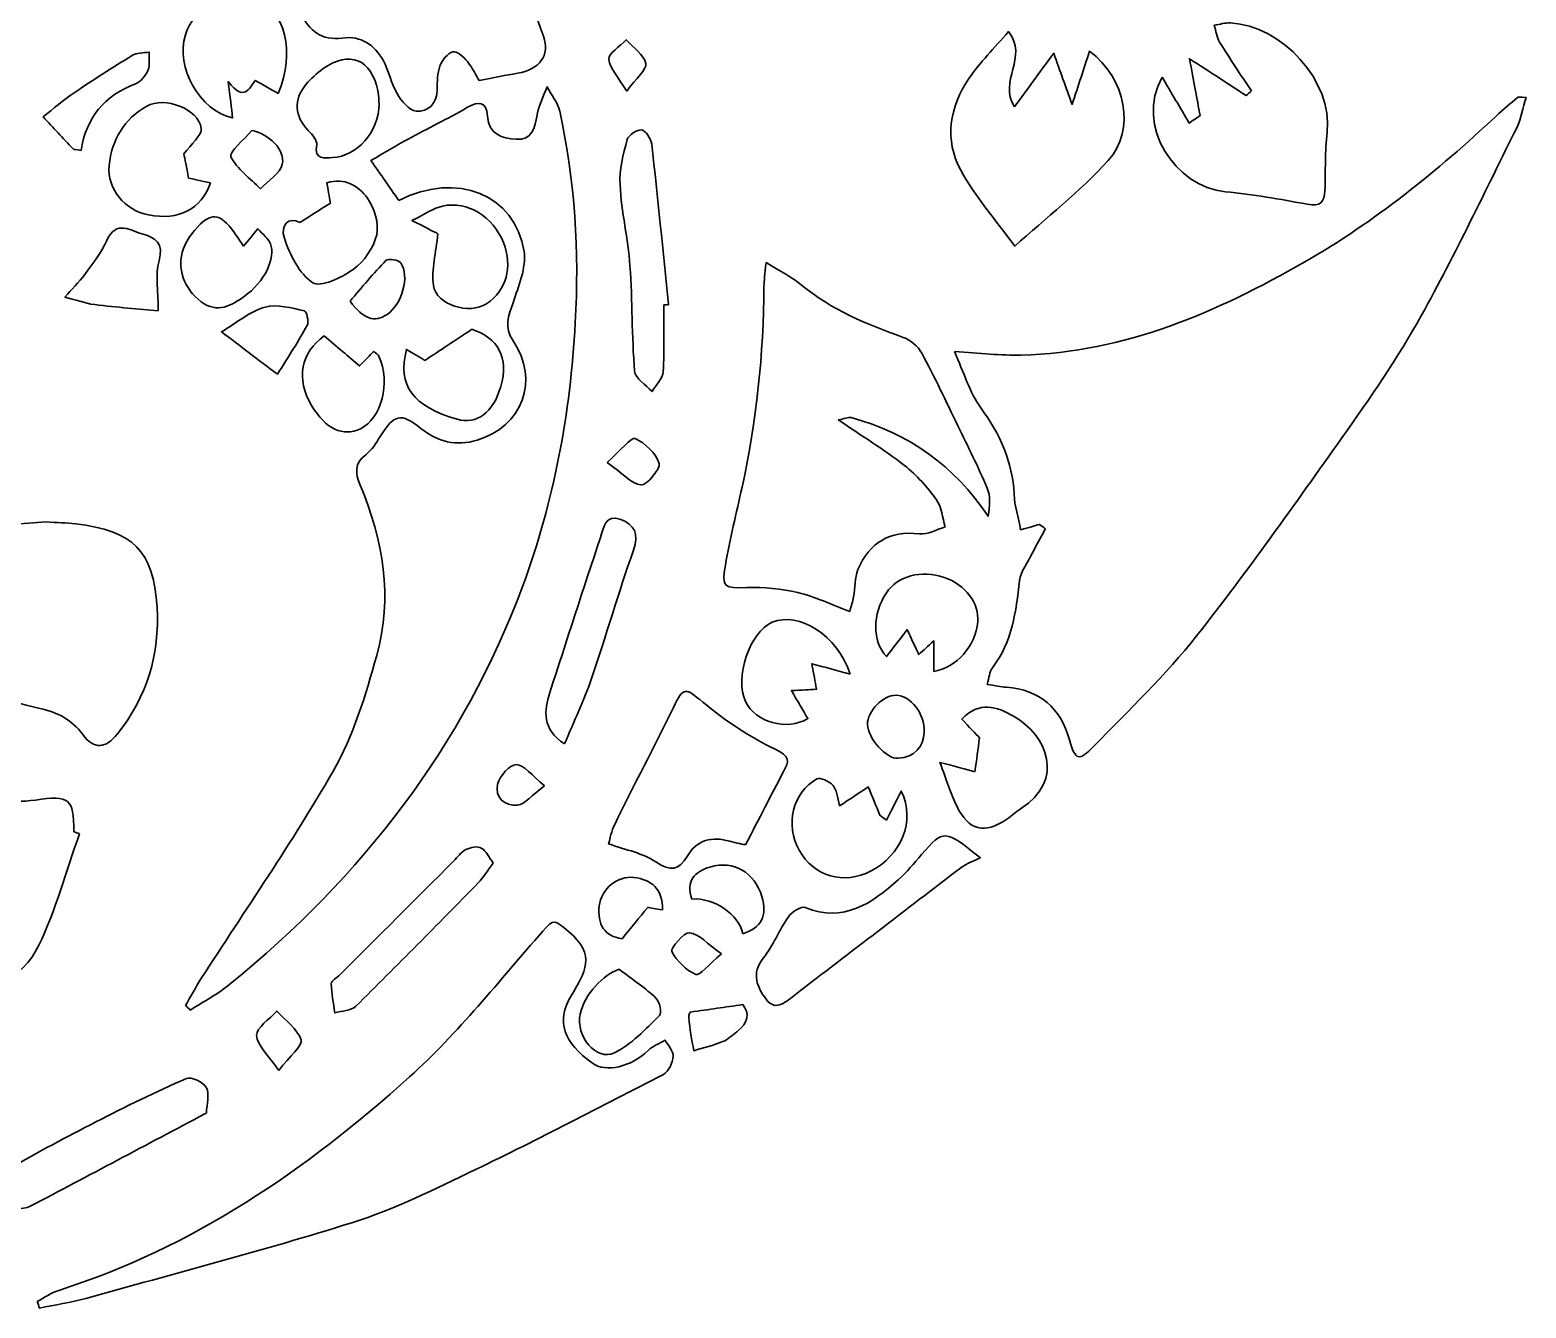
# Model space of a CAD drawing. Header units: inches. Extents: x 0.59 to 7.82, y -8.08 to -0.89.
# Drawn here: x 4.886 to 7.526, y -8.037 to -5.782 of the extents above; entities that cross this region are included whole.
import ezdxf

# ---------------------------------------------------------------- set-up
doc = ezdxf.new("R2010")
doc.units = ezdxf.units.IN
doc.header["$MEASUREMENT"] = 0
doc.layers.add('Layer 1', color=7, linetype='Continuous')

msp = doc.modelspace()

# ---------------------------------------------------------------- linework, layer by layer
at = {"layer": 'Layer 1', "color": 7, "lineweight": 35}
for points, knots in [([(5.0947, -4.8689), (5.1609, -4.9173), (5.22, -4.9576), (5.2759, -5.0019), (5.4688, -5.1546), (5.6123, -5.3455), (5.7087, -5.5713), (5.7397, -5.6438), (5.7659, -5.7184), (5.7922, -5.7928), (5.8043, -5.8271), (5.7851, -5.8516), (5.7463, -5.8582), (5.7255, -5.8617), (5.7049, -5.8659), (5.6786, -5.8708), (5.6735, -5.8624), (5.6672, -5.8488), (5.658, -5.8376), (5.6514, -5.8296), (5.639, -5.8184), (5.6326, -5.8203), (5.6231, -5.8232), (5.6135, -5.8351), (5.6096, -5.8453), (5.6048, -5.8579), (5.6047, -5.8727), (5.6047, -5.8866), (5.6048, -5.9124), (5.5884, -5.9264), (5.5674, -5.925), (5.5555, -5.9242), (5.5417, -5.9071), (5.5341, -5.8942), (5.5234, -5.876), (5.5196, -5.8538), (5.5092, -5.8353), (5.4939, -5.8083), (5.4707, -5.7917), (5.4373, -5.796), (5.4007, -5.8007), (5.3795, -5.7839), (5.3631, -5.7515), (5.3395, -5.7047), (5.3, -5.6791), (5.2457, -5.6837), (5.2188, -5.686), (5.221, -5.672), (5.2184, -5.6517), (5.213, -5.6098), (5.2074, -5.5656), (5.1892, -5.5286), (5.178, -5.5059), (5.1451, -5.4858), (5.1187, -5.4803), (5.0636, -5.4688), (5.0104, -5.481), (4.9567, -5.5048), (4.7892, -5.5791), (4.6442, -5.6872), (4.4989, -5.7958), (4.464, -5.8219), (4.43, -5.8537), (4.3792, -5.8408), (4.3365, -5.8299), (4.3121, -5.8027), (4.3071, -5.7585), (4.3009, -5.7032), (4.3165, -5.6526), (4.3429, -5.6057), (4.3485, -5.5959), (4.3723, -5.5873), (4.3833, -5.5911), (4.4797, -5.6244), (4.5576, -5.5931), (4.6327, -5.5321), (4.6984, -5.4788), (4.7687, -5.4307), (4.8395, -5.384), (4.9021, -5.3428), (4.9774, -5.3451), (5.0481, -5.332), (5.074, -5.3272), (5.1006, -5.3212), (5.1245, -5.3104), (5.1506, -5.2986), (5.1719, -5.2866), (5.1557, -5.2448), (5.1419, -5.209), (5.1489, -5.1647), (5.1492, -5.1242), (5.1498, -5.0449), (5.1327, -4.9699), (5.0991, -4.8984), (5.0968, -4.8934), (5.0973, -4.8872), (5.0947, -4.8689)], [0, 0, 0, 0, 1, 1, 1, 2, 2, 2, 3, 3, 3, 4, 4, 4, 5, 5, 5, 6, 6, 6, 7, 7, 7, 8, 8, 8, 9, 9, 9, 10, 10, 10, 11, 11, 11, 12, 12, 12, 13, 13, 13, 14, 14, 14, 15, 15, 15, 16, 16, 16, 17, 17, 17, 18, 18, 18, 19, 19, 19, 20, 20, 20, 21, 21, 21, 22, 22, 22, 23, 23, 23, 24, 24, 24, 25, 25, 25, 26, 26, 26, 27, 27, 27, 28, 28, 28, 29, 29, 29, 30, 30, 30, 31, 31, 31, 32, 32, 32, 32]), ([(5.3242, -5.894), (5.3112, -5.8866), (5.2985, -5.8794), (5.2836, -5.8709), (5.2732, -5.8844), (5.264, -5.91), (5.2361, -5.8728), (5.2395, -5.9014), (5.2415, -5.9185), (5.2437, -5.937), (5.1845, -5.9236), (5.1434, -5.8481), (5.1603, -5.7904), (5.1744, -5.7422), (5.237, -5.7113), (5.2852, -5.7287), (5.3362, -5.7471), (5.3547, -5.8204), (5.3242, -5.894)], [0, 0, 0, 0, 1, 1, 1, 2, 2, 2, 3, 3, 3, 4, 4, 4, 5, 5, 5, 6, 6, 6, 6]), ([(6.8841, -5.8649), (6.8999, -5.892), (6.9157, -5.9191), (6.9315, -5.9462), (6.938, -5.9418), (6.9445, -5.9374), (6.951, -5.933), (6.9453, -5.9026), (6.9396, -5.8724), (6.9322, -5.8325), (6.9709, -5.8577), (7.0016, -5.8777), (7.0324, -5.8976), (7.0354, -5.8948), (7.0384, -5.8921), (7.0414, -5.8893), (7.0226, -5.8607), (7.0033, -5.8324), (6.9854, -5.8033), (6.9801, -5.7946), (6.979, -5.7834), (6.976, -5.7734), (6.9855, -5.7719), (6.9951, -5.7688), (7.0045, -5.7693), (7.0953, -5.7742), (7.1854, -5.872), (7.1751, -5.9623), (7.1713, -5.9962), (7.1721, -6.0306), (7.1712, -6.0648), (7.1707, -6.086), (7.1627, -6.0935), (7.1401, -6.0893), (7.0921, -6.0803), (7.0439, -6.0719), (6.9954, -6.0672), (6.9076, -6.0587), (6.8352, -5.9516), (6.8841, -5.8649)], [0, 0, 0, 0, 1, 1, 1, 2, 2, 2, 3, 3, 3, 4, 4, 4, 5, 5, 5, 6, 6, 6, 7, 7, 7, 8, 8, 8, 9, 9, 9, 10, 10, 10, 11, 11, 11, 12, 12, 12, 13, 13, 13, 13]), ([(5.9392, -5.8898), (5.9247, -5.8655), (5.9092, -5.85), (5.9078, -5.8333), (5.907, -5.8228), (5.9274, -5.8106), (5.9383, -5.7992), (5.9506, -5.8129), (5.9697, -5.8252), (5.9728, -5.8407), (5.975, -5.8518), (5.9556, -5.8671), (5.9392, -5.8898)], [0, 0, 0, 0, 1, 1, 1, 2, 2, 2, 3, 3, 3, 4, 4, 4, 4]), ([(6.6236, -5.9173), (6.6457, -5.8869), (6.6659, -5.8593), (6.6926, -5.8228), (6.7044, -5.8556), (6.7137, -5.8813), (6.7251, -5.9132), (6.7362, -5.8795), (6.7456, -5.8506), (6.7558, -5.8195), (6.8202, -5.8665), (6.8375, -5.9585), (6.789, -6.0119), (6.7386, -6.0673), (6.6785, -6.1139), (6.6239, -6.1632), (6.5902, -6.1168), (6.5538, -6.0761), (6.5285, -6.0294), (6.4994, -5.9754), (6.5086, -5.9179), (6.543, -5.8674), (6.5625, -5.8388), (6.5877, -5.814), (6.6128, -5.7847), (6.6492, -5.8302), (6.5935, -5.872), (6.6236, -5.9173)], [0, 0, 0, 0, 1, 1, 1, 2, 2, 2, 3, 3, 3, 4, 4, 4, 5, 5, 5, 6, 6, 6, 7, 7, 7, 8, 8, 8, 9, 9, 9, 9]), ([(4.9763, -5.9946), (4.9669, -5.9927), (4.9636, -5.9931), (4.9622, -5.9916), (4.9444, -5.9729), (4.9269, -5.954), (4.9093, -5.9351), (4.9275, -5.9209), (4.9451, -5.9057), (4.9642, -5.8927), (4.9977, -5.8699), (5.0317, -5.8479), (5.0663, -5.8269), (5.0745, -5.822), (5.0861, -5.8226), (5.0962, -5.8207), (5.0959, -5.8314), (5.0985, -5.8433), (5.0946, -5.8524), (5.0904, -5.8622), (5.0817, -5.8734), (5.0723, -5.877), (5.0177, -5.8976), (4.9852, -5.9361), (4.9763, -5.9946)], [0, 0, 0, 0, 1, 1, 1, 2, 2, 2, 3, 3, 3, 4, 4, 4, 5, 5, 5, 6, 6, 6, 7, 7, 7, 8, 8, 8, 8]), ([(5.5022, -5.9119), (5.5019, -5.9623), (5.4632, -6.0047), (5.4199, -6.0071), (5.4065, -6.0078), (5.3873, -6.0116), (5.3921, -5.9845), (5.3934, -5.977), (5.3841, -5.9661), (5.3773, -5.9591), (5.353, -5.9341), (5.3505, -5.9052), (5.3731, -5.8781), (5.3819, -5.8675), (5.3924, -5.8579), (5.4036, -5.85), (5.4498, -5.8174), (5.4886, -5.8333), (5.4999, -5.8889), (5.5018, -5.8987), (5.5019, -5.909), (5.5022, -5.9119)], [0, 0, 0, 0, 1, 1, 1, 2, 2, 2, 3, 3, 3, 4, 4, 4, 5, 5, 5, 6, 6, 6, 7, 7, 7, 7]), ([(5.5371, -6.0828), (5.5204, -6.0589), (5.5055, -6.0375), (5.4878, -6.0122), (5.5106, -5.999), (5.5318, -5.9862), (5.5534, -5.9744), (5.5879, -5.9557), (5.6233, -5.9384), (5.6573, -5.9188), (5.6781, -5.9069), (5.6917, -5.9074), (5.6937, -5.9341), (5.696, -5.9663), (5.719, -5.9733), (5.7438, -5.9747), (5.7724, -5.9764), (5.7769, -5.9545), (5.7811, -5.9316), (5.7842, -5.9146), (5.7926, -5.8986), (5.7986, -5.8821), (5.8063, -5.8965), (5.8176, -5.91), (5.821, -5.9253), (5.848, -6.0484), (5.8554, -6.1728), (5.8484, -6.2987), (5.8395, -6.458), (5.8114, -6.6125), (5.7557, -6.7626), (5.6504, -7.0463), (5.4722, -7.2756), (5.2395, -7.4651), (5.2179, -7.4828), (5.1926, -7.4961), (5.169, -7.5114), (5.1662, -7.5086), (5.1634, -7.5058), (5.1606, -7.5031), (5.1697, -7.4875), (5.1782, -7.4716), (5.1879, -7.4564), (5.266, -7.3348), (5.3485, -7.2158), (5.4205, -7.0908), (5.4566, -7.0281), (5.4784, -6.9558), (5.4981, -6.8854), (5.5267, -6.783), (5.5094, -6.682), (5.4689, -6.585), (5.46, -6.5637), (5.4582, -6.5473), (5.4786, -6.5315), (5.4892, -6.5232), (5.4969, -6.5107), (5.5042, -6.4991), (5.5291, -6.4598), (5.5398, -6.4564), (5.5759, -6.4849), (5.6064, -6.5089), (5.6382, -6.5167), (5.6753, -6.5056), (5.755, -6.482), (5.786, -6.3995), (5.7387, -6.3304), (5.7219, -6.3059), (5.7307, -6.2865), (5.7385, -6.2631), (5.7483, -6.2338), (5.7622, -6.2014), (5.7579, -6.1729), (5.7425, -6.0719), (5.6384, -6.0306), (5.5371, -6.0828)], [0, 0, 0, 0, 1, 1, 1, 2, 2, 2, 3, 3, 3, 4, 4, 4, 5, 5, 5, 6, 6, 6, 7, 7, 7, 8, 8, 8, 9, 9, 9, 10, 10, 10, 11, 11, 11, 12, 12, 12, 13, 13, 13, 14, 14, 14, 15, 15, 15, 16, 16, 16, 17, 17, 17, 18, 18, 18, 19, 19, 19, 20, 20, 20, 21, 21, 21, 22, 22, 22, 23, 23, 23, 24, 24, 24, 25, 25, 25, 25]), ([(5.1578, -6.0002), (5.1594, -6.009), (5.1622, -6.0235), (5.1659, -6.0431), (5.1739, -6.0449), (5.1892, -6.0483), (5.2046, -6.0517), (5.1883, -6.0985), (5.1489, -6.1182), (5.0952, -6.1081), (5.0538, -6.1004), (5.0218, -6.0619), (5.0259, -6.0211), (5.0305, -5.9757), (5.0518, -5.9393), (5.0922, -5.9162), (5.1235, -5.8983), (5.1836, -5.921), (5.1883, -5.9557), (5.1899, -5.9679), (5.1702, -5.9831), (5.1578, -6.0002)], [0, 0, 0, 0, 1, 1, 1, 2, 2, 2, 3, 3, 3, 4, 4, 4, 5, 5, 5, 6, 6, 6, 7, 7, 7, 7]), ([(6.5174, -6.3492), (6.5629, -6.3518), (6.5992, -6.3565), (6.6353, -6.3555), (6.8183, -6.3509), (6.9803, -6.2799), (7.1355, -6.1911), (7.2593, -6.1202), (7.3695, -6.0306), (7.4737, -5.9334), (7.4857, -5.9222), (7.4982, -5.9116), (7.5108, -5.901), (7.5122, -5.8998), (7.5155, -5.9008), (7.5262, -5.9008), (7.5205, -5.9197), (7.5179, -5.9376), (7.5102, -5.9531), (7.4549, -6.0642), (7.4017, -6.1765), (7.3417, -6.285), (7.3001, -6.3601), (7.2508, -6.4314), (7.201, -6.5017), (7.1176, -6.6195), (7.0341, -6.7375), (6.9448, -6.8508), (6.8901, -6.9202), (6.8254, -6.9819), (6.7636, -7.0455), (6.7369, -7.0731), (6.7308, -7.0709), (6.7203, -7.0342), (6.7041, -6.9775), (6.6682, -6.9462), (6.6091, -6.9417), (6.5992, -6.941), (6.5895, -6.9387), (6.5753, -6.9365), (6.5787, -6.9249), (6.5792, -6.9142), (6.5845, -6.9072), (6.6195, -6.8617), (6.6261, -6.8082), (6.6324, -6.7537), (6.6344, -6.7367), (6.647, -6.7209), (6.6552, -6.7047), (6.6624, -6.6903), (6.6702, -6.6761), (6.6778, -6.6619), (6.6744, -6.6593), (6.6709, -6.6567), (6.6675, -6.6542), (6.6586, -6.6568), (6.6496, -6.6594), (6.6343, -6.6638), (6.6301, -6.6419), (6.6236, -6.6217), (6.6227, -6.6012), (6.6202, -6.5434), (6.5977, -6.495), (6.564, -6.4486), (6.5441, -6.4211), (6.5343, -6.3863), (6.5174, -6.3492)], [0, 0, 0, 0, 1, 1, 1, 2, 2, 2, 3, 3, 3, 4, 4, 4, 5, 5, 5, 6, 6, 6, 7, 7, 7, 8, 8, 8, 9, 9, 9, 10, 10, 10, 11, 11, 11, 12, 12, 12, 13, 13, 13, 14, 14, 14, 15, 15, 15, 16, 16, 16, 17, 17, 17, 18, 18, 18, 19, 19, 19, 20, 20, 20, 21, 21, 21, 22, 22, 22, 22]), ([(5.2774, -5.9592), (5.3071, -5.965), (5.3373, -5.9937), (5.3314, -6.0184), (5.3275, -6.035), (5.3064, -6.0476), (5.2929, -6.0621), (5.2747, -6.0436), (5.2514, -6.0276), (5.2408, -6.0055), (5.2371, -5.9977), (5.2643, -5.975), (5.2774, -5.9592)], [0, 0, 0, 0, 1, 1, 1, 2, 2, 2, 3, 3, 3, 4, 4, 4, 4]), ([(6.0044, -6.267), (6.0044, -6.3063), (6.006, -6.3457), (6.0035, -6.3848), (6.0027, -6.3969), (5.9907, -6.4082), (5.9838, -6.4199), (5.9731, -6.408), (5.9542, -6.3968), (5.9531, -6.3841), (5.9479, -6.3223), (5.9493, -6.2599), (5.9449, -6.1979), (5.9414, -6.1502), (5.93, -6.103), (5.9273, -6.0552), (5.9258, -6.0287), (5.933, -6.0012), (5.94, -5.9751), (5.9422, -5.9672), (5.9576, -5.9572), (5.9656, -5.9583), (5.9727, -5.9594), (5.9821, -5.9738), (5.9832, -5.9832), (5.994, -6.0775), (6.0032, -6.172), (6.0129, -6.2664), (6.0101, -6.2666), (6.0073, -6.2668), (6.0044, -6.267)], [0, 0, 0, 0, 1, 1, 1, 2, 2, 2, 3, 3, 3, 4, 4, 4, 5, 5, 5, 6, 6, 6, 7, 7, 7, 8, 8, 8, 9, 9, 9, 10, 10, 10, 10]), ([(5.3626, -6.1217), (5.3823, -6.109), (5.3954, -6.1006), (5.4162, -6.0873), (5.4154, -6.0831), (5.4129, -6.0684), (5.41, -6.0515), (5.4413, -6.0416), (5.4663, -6.0569), (5.4817, -6.0787), (5.494, -6.096), (5.5024, -6.1235), (5.498, -6.1432), (5.4929, -6.1659), (5.4757, -6.1903), (5.4566, -6.2043), (5.4364, -6.2191), (5.3983, -6.2367), (5.385, -6.2278), (5.3612, -6.2118), (5.3449, -6.1786), (5.3351, -6.1493), (5.3273, -6.1259), (5.3425, -6.1106), (5.3626, -6.1217)], [0, 0, 0, 0, 1, 1, 1, 2, 2, 2, 3, 3, 3, 4, 4, 4, 5, 5, 5, 6, 6, 6, 7, 7, 7, 8, 8, 8, 8]), ([(5.606, -6.1415), (5.5957, -6.1362), (5.5837, -6.13), (5.5602, -6.1178), (5.5838, -6.1065), (5.5983, -6.0961), (5.6143, -6.0926), (5.6583, -6.0828), (5.7035, -6.1112), (5.7217, -6.1571), (5.7385, -6.1995), (5.7268, -6.2418), (5.692, -6.2648), (5.6617, -6.2848), (5.6027, -6.267), (5.5981, -6.2326), (5.5944, -6.2045), (5.6026, -6.1748), (5.606, -6.1415)], [0, 0, 0, 0, 1, 1, 1, 2, 2, 2, 3, 3, 3, 4, 4, 4, 5, 5, 5, 6, 6, 6, 6]), ([(5.1125, -6.2773), (5.079, -6.2742), (5.0396, -6.2713), (5.0004, -6.2664), (4.9826, -6.2641), (4.9653, -6.2577), (4.9477, -6.2532), (4.9595, -6.2399), (4.9723, -6.2273), (4.9828, -6.2131), (4.9969, -6.194), (5.0119, -6.1748), (5.0216, -6.1534), (5.0386, -6.1159), (5.0641, -6.1363), (5.0859, -6.1423), (5.1074, -6.1483), (5.1227, -6.1582), (5.114, -6.1889), (5.1068, -6.2141), (5.1125, -6.243), (5.1125, -6.2773)], [0, 0, 0, 0, 1, 1, 1, 2, 2, 2, 3, 3, 3, 4, 4, 4, 5, 5, 5, 6, 6, 6, 7, 7, 7, 7]), ([(5.2631, -6.1632), (5.2714, -6.1531), (5.2783, -6.1447), (5.2883, -6.1326), (5.2969, -6.1426), (5.3063, -6.1496), (5.3103, -6.159), (5.3209, -6.1838), (5.2994, -6.2273), (5.2643, -6.2519), (5.2413, -6.268), (5.2174, -6.2829), (5.1884, -6.2613), (5.158, -6.2386), (5.1443, -6.2022), (5.157, -6.1677), (5.1612, -6.1562), (5.1683, -6.1451), (5.1764, -6.1357), (5.2055, -6.1019), (5.2204, -6.1031), (5.247, -6.1398), (5.2521, -6.1468), (5.2568, -6.154), (5.2631, -6.1632)], [0, 0, 0, 0, 1, 1, 1, 2, 2, 2, 3, 3, 3, 4, 4, 4, 5, 5, 5, 6, 6, 6, 7, 7, 7, 8, 8, 8, 8]), ([(5.4509, -6.2605), (5.4717, -6.2362), (5.492, -6.2111), (5.5145, -6.1882), (5.5182, -6.1845), (5.5365, -6.1876), (5.5404, -6.193), (5.557, -6.216), (5.5424, -6.2664), (5.5162, -6.2838), (5.4936, -6.2987), (5.4759, -6.2926), (5.4509, -6.2605)], [0, 0, 0, 0, 1, 1, 1, 2, 2, 2, 3, 3, 3, 4, 4, 4, 4]), ([(6.185, -6.1919), (6.2108, -6.2083), (6.2308, -6.2182), (6.2476, -6.232), (6.3009, -6.2761), (6.3633, -6.3012), (6.4272, -6.3244), (6.4399, -6.329), (6.4534, -6.3403), (6.4598, -6.3522), (6.4827, -6.3941), (6.5027, -6.4376), (6.5236, -6.4805), (6.5412, -6.517), (6.5596, -6.5531), (6.5753, -6.5903), (6.5811, -6.6041), (6.5804, -6.6206), (6.5769, -6.6399), (6.5171, -6.5504), (6.4366, -6.4934), (6.3355, -6.4658), (6.3296, -6.4642), (6.3221, -6.4681), (6.3127, -6.47), (6.3539, -6.498), (6.3931, -6.5221), (6.4292, -6.5502), (6.4509, -6.5671), (6.4698, -6.5887), (6.4859, -6.6111), (6.4951, -6.6239), (6.4962, -6.6427), (6.5009, -6.6588), (6.4858, -6.6631), (6.4701, -6.6727), (6.4557, -6.671), (6.4027, -6.6649), (6.3672, -6.6867), (6.3472, -6.7339), (6.341, -6.7485), (6.3423, -6.766), (6.3395, -6.782), (6.3381, -6.7902), (6.3353, -6.7981), (6.3326, -6.8079), (6.3002, -6.7957), (6.2715, -6.7817), (6.2412, -6.7745), (6.2121, -6.7676), (6.1813, -6.7646), (6.1515, -6.7658), (6.1118, -6.7675), (6.1063, -6.7657), (6.1132, -6.726), (6.1213, -6.6798), (6.1326, -6.6343), (6.1427, -6.5885), (6.1682, -6.4717), (6.1808, -6.3535), (6.1813, -6.2339), (6.1814, -6.2239), (6.183, -6.214), (6.185, -6.1919)], [0, 0, 0, 0, 1, 1, 1, 2, 2, 2, 3, 3, 3, 4, 4, 4, 5, 5, 5, 6, 6, 6, 7, 7, 7, 8, 8, 8, 9, 9, 9, 10, 10, 10, 11, 11, 11, 12, 12, 12, 13, 13, 13, 14, 14, 14, 15, 15, 15, 16, 16, 16, 17, 17, 17, 18, 18, 18, 19, 19, 19, 20, 20, 20, 21, 21, 21, 21]), ([(5.3228, -6.3891), (5.289, -6.3636), (5.2563, -6.3388), (5.224, -6.3144), (5.252, -6.2979), (5.2749, -6.2781), (5.3012, -6.2707), (5.3222, -6.2648), (5.3476, -6.2727), (5.3706, -6.2774), (5.374, -6.278), (5.3787, -6.2967), (5.3753, -6.3031), (5.3606, -6.3305), (5.3432, -6.3564), (5.3228, -6.3891)], [0, 0, 0, 0, 1, 1, 1, 2, 2, 2, 3, 3, 3, 4, 4, 4, 5, 5, 5, 5]), ([(5.4053, -6.3216), (5.4282, -6.3411), (5.4478, -6.3577), (5.4679, -6.3747), (5.4788, -6.3633), (5.4854, -6.3564), (5.4925, -6.3489), (5.4968, -6.3527), (5.5006, -6.3545), (5.5019, -6.3575), (5.5228, -6.4046), (5.5066, -6.4671), (5.4692, -6.4854), (5.4385, -6.5004), (5.4079, -6.4859), (5.3832, -6.4446), (5.355, -6.3975), (5.3644, -6.3505), (5.4053, -6.3216)], [0, 0, 0, 0, 1, 1, 1, 2, 2, 2, 3, 3, 3, 4, 4, 4, 5, 5, 5, 6, 6, 6, 6]), ([(5.6659, -6.31), (5.7121, -6.3248), (5.7317, -6.3596), (5.7169, -6.4111), (5.7039, -6.4567), (5.6743, -6.4788), (5.6398, -6.4687), (5.5617, -6.446), (5.5341, -6.4092), (5.5505, -6.3456), (5.5624, -6.3526), (5.5735, -6.3593), (5.583, -6.365), (5.6103, -6.3469), (5.636, -6.3298), (5.6659, -6.31)], [0, 0, 0, 0, 1, 1, 1, 2, 2, 2, 3, 3, 3, 4, 4, 4, 5, 5, 5, 5]), ([(5.9046, -6.5448), (5.9283, -6.5239), (5.9474, -6.4997), (5.954, -6.5027), (5.9719, -6.5109), (5.9903, -6.5286), (5.9964, -6.5467), (5.9994, -6.5556), (5.9742, -6.5858), (5.9645, -6.5846), (5.947, -6.5825), (5.9314, -6.5639), (5.9046, -6.5448)], [0, 0, 0, 0, 1, 1, 1, 2, 2, 2, 3, 3, 3, 4, 4, 4, 4]), ([(4.9146, -6.65), (4.9339, -6.6511), (4.9505, -6.6513), (4.9668, -6.6533), (5.0679, -6.6657), (5.104, -6.6995), (5.1103, -6.8007), (5.1154, -6.8826), (5.0929, -6.9587), (5.0403, -7.0241), (5.0196, -7.0499), (4.9995, -7.0523), (4.9791, -7.0246), (4.9602, -6.999), (4.9355, -6.9863), (4.9038, -6.979), (4.8382, -6.964), (4.7731, -6.9446), (4.7326, -6.8832), (4.7278, -6.8758), (4.7184, -6.8672), (4.7196, -6.8608), (4.7314, -6.7978), (4.7442, -6.735), (4.7592, -6.6728), (4.7607, -6.6664), (4.7781, -6.6613), (4.7885, -6.6602), (4.8314, -6.6558), (4.8744, -6.6531), (4.9146, -6.65)], [0, 0, 0, 0, 1, 1, 1, 2, 2, 2, 3, 3, 3, 4, 4, 4, 5, 5, 5, 6, 6, 6, 7, 7, 7, 8, 8, 8, 9, 9, 9, 10, 10, 10, 10]), ([(5.8295, -7.0416), (5.7897, -7.0151), (5.7929, -6.9837), (5.8035, -6.951), (5.8329, -6.8598), (5.8624, -6.7685), (5.8928, -6.6776), (5.8984, -6.661), (5.9011, -6.635), (5.9287, -6.6454), (5.9523, -6.6543), (5.9616, -6.6709), (5.9512, -6.6998), (5.9245, -6.7744), (5.9029, -6.8509), (5.8772, -6.926), (5.8639, -6.9645), (5.8463, -7.0014), (5.8295, -7.0416)], [0, 0, 0, 0, 1, 1, 1, 2, 2, 2, 3, 3, 3, 4, 4, 4, 5, 5, 5, 6, 6, 6, 6]), ([(6.4808, -6.9136), (6.4808, -6.8958), (6.4808, -6.8813), (6.4808, -6.8598), (6.4698, -6.8699), (6.4634, -6.8758), (6.4545, -6.884), (6.448, -6.8701), (6.442, -6.857), (6.434, -6.8398), (6.4207, -6.8572), (6.4092, -6.8722), (6.3974, -6.8876), (6.3718, -6.8599), (6.3727, -6.8119), (6.3973, -6.7753), (6.4175, -6.7451), (6.4586, -6.734), (6.4991, -6.7478), (6.5369, -6.7607), (6.5617, -6.7934), (6.5585, -6.8263), (6.5544, -6.869), (6.5214, -6.9075), (6.4808, -6.9136)], [0, 0, 0, 0, 1, 1, 1, 2, 2, 2, 3, 3, 3, 4, 4, 4, 5, 5, 5, 6, 6, 6, 7, 7, 7, 8, 8, 8, 8]), ([(6.3335, -6.9183), (6.3092, -6.9118), (6.2899, -6.9066), (6.2658, -6.9001), (6.2693, -6.9189), (6.2715, -6.9308), (6.2741, -6.9451), (6.2607, -6.9458), (6.2487, -6.9465), (6.2297, -6.9476), (6.2409, -6.9667), (6.2499, -6.9818), (6.2588, -6.9969), (6.2217, -7.0189), (6.1666, -7.0036), (6.149, -6.967), (6.129, -6.9252), (6.1564, -6.8436), (6.196, -6.827), (6.2432, -6.8073), (6.3108, -6.8498), (6.3335, -6.9183)], [0, 0, 0, 0, 1, 1, 1, 2, 2, 2, 3, 3, 3, 4, 4, 4, 5, 5, 5, 6, 6, 6, 7, 7, 7, 7]), ([(6.1489, -7.2197), (6.1451, -7.2189), (6.1329, -7.2168), (6.121, -7.2134), (6.0895, -7.2043), (6.0637, -7.2103), (6.0458, -7.24), (6.0314, -7.2638), (6.0166, -7.2678), (5.9907, -7.2499), (5.9681, -7.2343), (5.9382, -7.2292), (5.9071, -7.2178), (5.9099, -7.2087), (5.9121, -7.1953), (5.9179, -7.1836), (5.952, -7.1146), (5.9875, -7.0464), (6.0215, -6.9774), (6.04, -6.9397), (6.0425, -6.9423), (6.0735, -6.9679), (6.1124, -7.0001), (6.1555, -7.0293), (6.201, -7.0508), (6.2275, -7.0634), (6.2262, -7.0716), (6.2154, -7.0917), (6.1939, -7.1316), (6.1735, -7.1721), (6.1489, -7.2197)], [0, 0, 0, 0, 1, 1, 1, 2, 2, 2, 3, 3, 3, 4, 4, 4, 5, 5, 5, 6, 6, 6, 7, 7, 7, 8, 8, 8, 9, 9, 9, 10, 10, 10, 10]), ([(6.4642, -7.0213), (6.4629, -7.0469), (6.4475, -7.0647), (6.4183, -7.067), (6.3969, -7.0687), (6.3644, -7.0311), (6.364, -7.0073), (6.3636, -6.9838), (6.3921, -6.9549), (6.4147, -6.9558), (6.4405, -6.9568), (6.4649, -6.9872), (6.4642, -7.0213)], [0, 0, 0, 0, 1, 1, 1, 2, 2, 2, 3, 3, 3, 4, 4, 4, 4]), ([(6.5536, -7.0908), (6.5566, -7.0686), (6.5589, -7.0524), (6.5618, -7.031), (6.5551, -7.0239), (6.5433, -7.0114), (6.5304, -6.9977), (6.5616, -6.9654), (6.5919, -6.9758), (6.6214, -6.9925), (6.6815, -7.0264), (6.7135, -7.1054), (6.6343, -7.1561), (6.6258, -7.1616), (6.6185, -7.1688), (6.6101, -7.1744), (6.5704, -7.2013), (6.5427, -7.1946), (6.5214, -7.1511), (6.5107, -7.1292), (6.5037, -7.1055), (6.4918, -7.0742), (6.5198, -7.0817), (6.538, -7.0866), (6.5536, -7.0908)], [0, 0, 0, 0, 1, 1, 1, 2, 2, 2, 3, 3, 3, 4, 4, 4, 5, 5, 5, 6, 6, 6, 7, 7, 7, 8, 8, 8, 8]), ([(5.7942, -7.1155), (5.7712, -7.1326), (5.7596, -7.148), (5.7465, -7.1494), (5.7239, -7.1519), (5.7057, -7.1358), (5.7113, -7.1124), (5.7147, -7.0983), (5.733, -7.0781), (5.7445, -7.0782), (5.758, -7.0782), (5.7715, -7.0972), (5.7942, -7.1155)], [0, 0, 0, 0, 1, 1, 1, 2, 2, 2, 3, 3, 3, 4, 4, 4, 4]), ([(6.3973, -7.1762), (6.4054, -7.1604), (6.4135, -7.1447), (6.4237, -7.1248), (6.45, -7.1781), (6.422, -7.239), (6.3705, -7.2658), (6.3221, -7.291), (6.2692, -7.2758), (6.2433, -7.2292), (6.2185, -7.1847), (6.2316, -7.1277), (6.2746, -7.1033), (6.2805, -7.0999), (6.2969, -7.1076), (6.3033, -7.1147), (6.3099, -7.122), (6.3102, -7.1349), (6.3149, -7.1508), (6.3329, -7.1389), (6.3469, -7.1297), (6.3654, -7.1175), (6.3725, -7.1348), (6.3792, -7.1511), (6.3859, -7.1674), (6.3897, -7.1703), (6.3935, -7.1732), (6.3973, -7.1762)], [0, 0, 0, 0, 1, 1, 1, 2, 2, 2, 3, 3, 3, 4, 4, 4, 5, 5, 5, 6, 6, 6, 7, 7, 7, 8, 8, 8, 9, 9, 9, 9]), ([(4.9735, -7.2), (4.95, -7.2662), (4.9318, -7.335), (4.9013, -7.3978), (4.8727, -7.4569), (4.8134, -7.4786), (4.7498, -7.4851), (4.7218, -7.488), (4.7085, -7.4746), (4.7121, -7.4473), (4.7161, -7.416), (4.722, -7.3849), (4.728, -7.3539), (4.7386, -7.2993), (4.7508, -7.245), (4.7603, -7.1901), (4.7703, -7.1333), (4.7733, -7.1311), (4.8281, -7.1398), (4.8502, -7.1433), (4.8736, -7.1439), (4.8957, -7.1407), (4.9558, -7.1319), (4.9639, -7.1375), (4.9633, -7.1965), (4.9667, -7.1976), (4.9701, -7.1988), (4.9735, -7.2)], [0, 0, 0, 0, 1, 1, 1, 2, 2, 2, 3, 3, 3, 4, 4, 4, 5, 5, 5, 6, 6, 6, 7, 7, 7, 8, 8, 8, 9, 9, 9, 9]), ([(6.5632, -7.2425), (6.5517, -7.2482), (6.539, -7.2523), (6.529, -7.26), (6.4314, -7.3342), (6.3344, -7.4094), (6.2367, -7.4836), (6.2217, -7.495), (6.2028, -7.5159), (6.185, -7.492), (6.1697, -7.4715), (6.158, -7.4472), (6.18, -7.4196), (6.1976, -7.3976), (6.2081, -7.37), (6.2244, -7.3467), (6.2306, -7.3381), (6.2473, -7.3275), (6.2542, -7.3303), (6.3226, -7.3576), (6.3715, -7.323), (6.4183, -7.2815), (6.4333, -7.2682), (6.446, -7.2521), (6.4594, -7.237), (6.4995, -7.1919), (6.4994, -7.1919), (6.5632, -7.2425)], [0, 0, 0, 0, 1, 1, 1, 2, 2, 2, 3, 3, 3, 4, 4, 4, 5, 5, 5, 6, 6, 6, 7, 7, 7, 8, 8, 8, 9, 9, 9, 9]), ([(5.7036, -7.2519), (5.6935, -7.2654), (5.6865, -7.2774), (5.677, -7.287), (5.6055, -7.36), (5.5339, -7.4328), (5.4611, -7.5044), (5.4529, -7.5125), (5.4366, -7.5125), (5.424, -7.5162), (5.4217, -7.499), (5.418, -7.4819), (5.4179, -7.4648), (5.4178, -7.4595), (5.4278, -7.4542), (5.4332, -7.4488), (5.5, -7.3821), (5.5668, -7.3153), (5.6336, -7.2485), (5.6407, -7.2414), (5.6469, -7.2322), (5.6554, -7.2279), (5.6633, -7.2239), (5.6759, -7.2215), (5.6826, -7.2253), (5.6912, -7.2301), (5.6961, -7.2417), (5.7036, -7.2519)], [0, 0, 0, 0, 1, 1, 1, 2, 2, 2, 3, 3, 3, 4, 4, 4, 5, 5, 5, 6, 6, 6, 7, 7, 7, 8, 8, 8, 9, 9, 9, 9]), ([(6.1441, -7.3767), (6.1366, -7.3423), (6.0938, -7.3125), (6.0541, -7.3154), (6.0419, -7.2837), (6.0602, -7.2666), (6.086, -7.2589), (6.1283, -7.2463), (6.1649, -7.2687), (6.1776, -7.311), (6.1877, -7.3445), (6.1767, -7.3662), (6.1441, -7.3767)], [0, 0, 0, 0, 1, 1, 1, 2, 2, 2, 3, 3, 3, 4, 4, 4, 4]), ([(6.0021, -7.3346), (5.9904, -7.3326), (5.9814, -7.331), (5.9762, -7.3301), (5.9611, -7.3486), (5.9471, -7.3657), (5.931, -7.3853), (5.8995, -7.3809), (5.8869, -7.3602), (5.8907, -7.3276), (5.8943, -7.2976), (5.9223, -7.2736), (5.952, -7.2773), (5.9821, -7.2812), (6.0029, -7.2963), (6.0021, -7.3346)], [0, 0, 0, 0, 1, 1, 1, 2, 2, 2, 3, 3, 3, 4, 4, 4, 5, 5, 5, 5]), ([(4.8991, -8.0256), (4.9116, -8.0189), (4.9235, -8.0101), (4.9368, -8.0059), (5.1737, -7.9306), (5.3739, -7.7931), (5.5558, -7.6293), (5.6418, -7.5518), (5.7142, -7.4591), (5.7912, -7.3718), (5.8104, -7.3499), (5.8125, -7.3521), (5.8365, -7.3724), (5.8861, -7.4143), (5.8657, -7.4448), (5.8413, -7.4859), (5.8138, -7.5323), (5.8278, -7.568), (5.8786, -7.605), (5.9024, -7.6223), (5.9468, -7.6115), (5.977, -7.5826), (5.9852, -7.5747), (5.9968, -7.5703), (6.0069, -7.5644), (6.0121, -7.5739), (6.0221, -7.5839), (6.0212, -7.5929), (6.0202, -7.6042), (6.013, -7.6199), (6.0038, -7.6247), (5.894, -7.6818), (5.7839, -7.7388), (5.6724, -7.7927), (5.6011, -7.8271), (5.5293, -7.8629), (5.4541, -7.8865), (5.299, -7.9352), (5.1415, -7.9764), (4.9848, -8.02), (4.958, -8.0274), (4.9302, -8.0315), (4.9029, -8.0371), (4.9016, -8.0333), (4.9004, -8.0294), (4.8991, -8.0256)], [0, 0, 0, 0, 1, 1, 1, 2, 2, 2, 3, 3, 3, 4, 4, 4, 5, 5, 5, 6, 6, 6, 7, 7, 7, 8, 8, 8, 9, 9, 9, 10, 10, 10, 11, 11, 11, 12, 12, 12, 13, 13, 13, 14, 14, 14, 15, 15, 15, 15]), ([(6.1066, -7.4121), (6.084, -7.4308), (6.067, -7.4514), (6.061, -7.4486), (6.0438, -7.4405), (6.0276, -7.4248), (6.0186, -7.4079), (6.016, -7.4031), (6.0405, -7.3734), (6.0498, -7.3747), (6.0666, -7.3771), (6.0813, -7.3942), (6.1066, -7.4121)], [0, 0, 0, 0, 1, 1, 1, 2, 2, 2, 3, 3, 3, 4, 4, 4, 4]), ([(5.9258, -7.4393), (5.9515, -7.4589), (5.9728, -7.4728), (5.9908, -7.4902), (5.9973, -7.4964), (6.0012, -7.5168), (5.9969, -7.521), (5.9722, -7.5451), (5.9475, -7.5721), (5.9173, -7.5867), (5.8854, -7.6021), (5.8488, -7.5576), (5.857, -7.5183), (5.8642, -7.4837), (5.8989, -7.4479), (5.9258, -7.4393)], [0, 0, 0, 0, 1, 1, 1, 2, 2, 2, 3, 3, 3, 4, 4, 4, 5, 5, 5, 5]), ([(5.3252, -7.6178), (5.3067, -7.5903), (5.2866, -7.5734), (5.2861, -7.5558), (5.2856, -7.542), (5.3091, -7.5273), (5.322, -7.5131), (5.337, -7.5297), (5.3582, -7.5443), (5.3645, -7.5638), (5.3677, -7.5739), (5.3445, -7.5925), (5.3252, -7.6178)], [0, 0, 0, 0, 1, 1, 1, 2, 2, 2, 3, 3, 3, 4, 4, 4, 4]), ([(6.0514, -7.5149), (6.0857, -7.51), (6.1119, -7.5062), (6.1438, -7.5016), (6.156, -7.516), (6.155, -7.5335), (6.1334, -7.5494), (6.1252, -7.5554), (6.1178, -7.5633), (6.1087, -7.5669), (6.0921, -7.5736), (6.0745, -7.5778), (6.0573, -7.583), (6.0542, -7.5637), (6.0505, -7.5444), (6.0485, -7.5249), (6.0479, -7.5192), (6.052, -7.513), (6.0514, -7.5149)], [0, 0, 0, 0, 1, 1, 1, 2, 2, 2, 3, 3, 3, 4, 4, 4, 5, 5, 5, 6, 6, 6, 6]), ([(4.8539, -7.8637), (4.8465, -7.8537), (4.831, -7.8413), (4.8285, -7.8267), (4.8266, -7.8161), (4.8391, -7.7976), (4.8501, -7.7911), (4.8999, -7.7619), (4.951, -7.7349), (5.0024, -7.7086), (5.055, -7.6817), (5.108, -7.6554), (5.1622, -7.632), (5.1706, -7.6283), (5.1925, -7.6387), (5.1974, -7.6482), (5.2034, -7.6599), (5.1981, -7.6774), (5.1975, -7.6924), (5.1975, -7.6931), (5.1956, -7.694), (5.1945, -7.6945), (5.0919, -7.749), (4.9893, -7.8034), (4.8865, -7.8575), (4.8801, -7.8608), (4.8717, -7.8604), (4.8539, -7.8637)], [0, 0, 0, 0, 1, 1, 1, 2, 2, 2, 3, 3, 3, 4, 4, 4, 5, 5, 5, 6, 6, 6, 7, 7, 7, 8, 8, 8, 9, 9, 9, 9])]:
    msp.add_open_spline(points, degree=3, knots=knots, dxfattribs=at)

doc.saveas('drawing.dxf')
